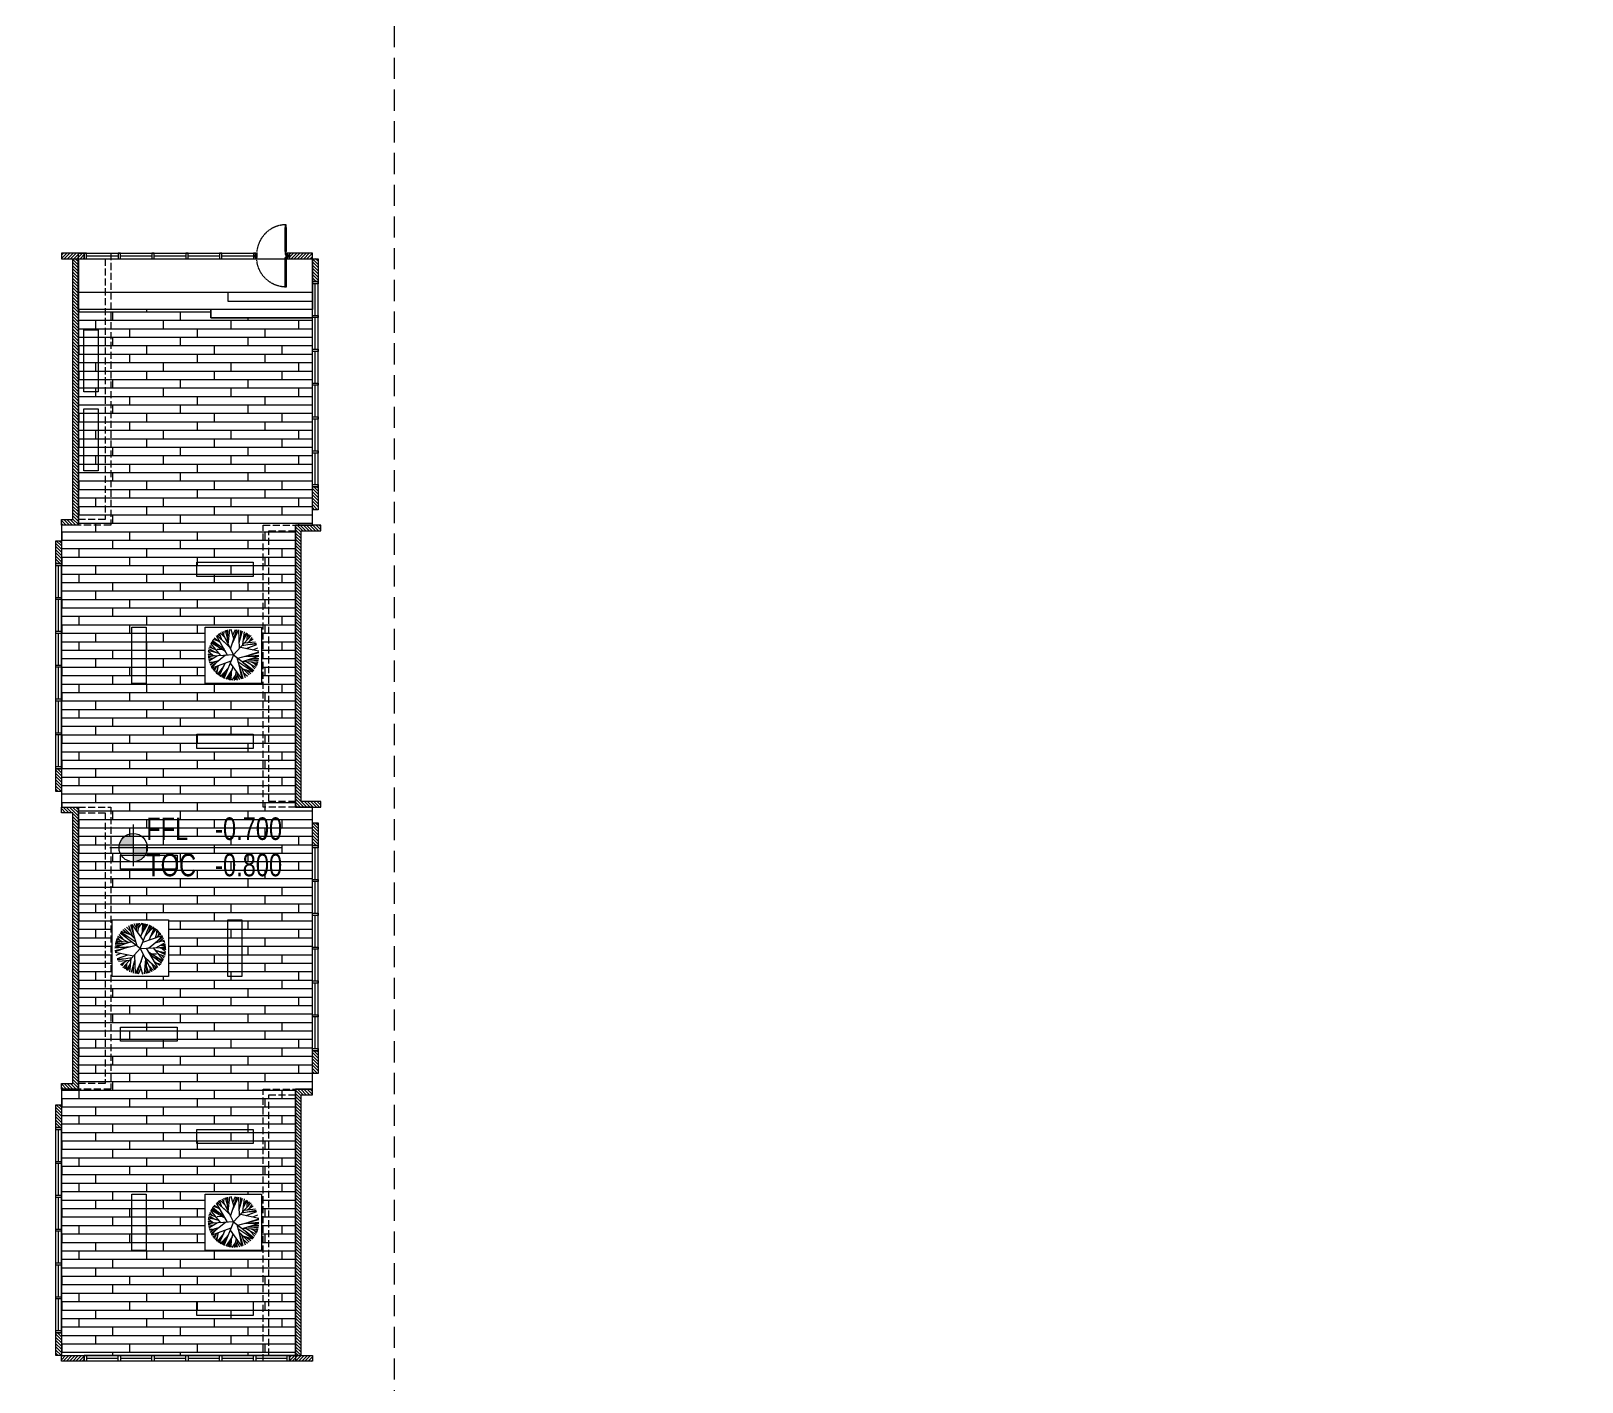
# Model space of a CAD drawing. Header units: millimetres. Extents: x -162958 to 167200, y -450 to 146301.
# Drawn here: x 49972 to 104972, y 25066 to 72975 of the extents above; entities that cross this region are included whole.
import ezdxf
from ezdxf.enums import TextEntityAlignment as Align

# ---------------------------------------------------------------- set-up
doc = ezdxf.new("R2010")
doc.units = ezdxf.units.MM
for name, pattern in [('Xr_MB nha xuong CM2$0$DASH', [0.35, 0.25, -0.1]), ('Xr_MB nha xuong CM2$0$HIDDENX2', [0.75, 0.5, -0.25]), ('Xr_MB nha xuong CM2$0$Xr_MB nha xuong + VP$0$HIDDEN', [9.525, 6.35, -3.175])]:
    doc.linetypes.add(name, pattern=pattern)
doc.layers.get('0').update_dxf_attribs({"lineweight": 5})
for name, color, linetype, lineweight in [('A-Dim', 8, 'Continuous', 5), ('A-Dim-Area', 7, 'Continuous', 5), ('A-Text', 2, 'Continuous', 5), ('CJSC.2-Tuong', 3, 'Continuous', 5), ('CJSC.6-Hatch', 251, 'Continuous', 5), ('FLOOR FINISHED', 253, 'Continuous', 5), ('Xr_MB nha xuong CM2$0$A-Solid-Stair', 151, 'Continuous', 5), ('Xr_MB nha xuong CM2$0$A-Solid-Wall H', 9, 'Continuous', 18), ('Xr_MB nha xuong CM2$0$A-Solid-WallC', 2, 'Continuous', 5), ('Xr_MB nha xuong CM2$0$A-Solid-Window', 4, 'Continuous', 5), ('Xr_MB nha xuong CM2$0$CJSC.11-Khuat', 152, 'Xr_MB nha xuong CM2$0$HIDDENX2', 5), ('Xr_MB nha xuong CM2$0$Xr_MB nha xuong + VP$0$CJSC.8-Cua', 15, 'Continuous', 5)]:
    doc.layers.add(name, color=color, linetype=linetype, lineweight=lineweight)
doc.styles.add('CJSC1', font='arial.ttf', dxfattribs={"width": 0.75})

# ---------------------------------------------------------------- blocks, each defined once
blk = doc.blocks.new('COT CAO DO')
at = {"layer": 'A-Dim'}
h = blk.add_hatch(color=256, dxfattribs=at)
h.paths.add_polyline_path([(0, 586, 0.414214), (-586, 0), (0, 0)])
h.paths.add_polyline_path([(586, 0), (0, 0), (0, -586, 0.414214)])
for p, q in [((0, 961), (0, -774)), ((-961, 0), (6166, 1))]:
    blk.add_line(p, q, dxfattribs=at)
blk.add_circle((0, 0), 586, dxfattribs=at)
at = {"layer": 'A-Text', "color": 6, "style": 'CJSC1', "width": 0.75}
for s, p in [('FFL', (541, 309)), ('TOC', (541, -1188))]:
    blk.add_text(s, height=935, dxfattribs=at).set_placement(p)
for tag, p in [('%%P0.000', (6173, 318)), ('-0.050', (6173, -1188))]:
    blk.add_attdef(tag, text='', height=935, dxfattribs=at).set_placement(p, align=Align.RIGHT)
blk = doc.blocks.new('A$C0c999cd2')
at = {"layer": 'CJSC.6-Hatch'}
h = blk.add_hatch(dxfattribs=at)
h.set_pattern_fill('BOARDW', color=250, scale=150, angle=180, pattern_type=2)
h.set_pattern_definition([(180, (-1016937.57, -1791282.35), (-4e-14, -300), []), (270, (-1016937.57, -1791282.35), (600, -600), [300, -2100]), (270, (-1018137.57, -1791582.35), (600, -600), [300, -2100])])
h.paths.add_polyline_path([(1100, -94000), (9400, -94000), (9400, -84550), (10000, -84550), (10000, -74550), (9400, -74550), (9400, -64550), (10000, -64550), (10000, -57200), (6400, -57200), (6400, -56900), (1700, -56900), (1700, -64550), (1100, -64550), (1100, -74550), (1700, -74550), (1700, -84550), (1100, -84550)])
h.paths.add_polyline_path([(6200, -68163), (8200, -68163), (8200, -70163), (6200, -70163)], flags=16)
h.paths.add_polyline_path([(2900, -78550), (4900, -78550), (4900, -80550), (2900, -80550)], flags=16)
h.paths.add_polyline_path([(6200, -88275), (8200, -88275), (8200, -90275), (6200, -90275)], flags=16)
at = {"layer": 'FLOOR FINISHED', "elevation": 0}
for points in [[(1100, -94000), (9400, -94000), (9400, -84550), (10000, -84550), (10000, -74550), (9400, -74550), (9400, -64550), (10000, -64550), (10000, -57200), (6400, -57200), (6400, -56900), (1700, -56900), (1700, -64550), (1100, -64550), (1100, -74550), (1700, -74550), (1700, -84550), (1100, -84550)], [(6200, -68163), (8200, -68163), (8200, -70163), (6200, -70163)], [(2900, -78550), (4900, -78550), (4900, -80550), (2900, -80550)], [(6200, -88275), (8200, -88275), (8200, -90275), (6200, -90275)]]:
    blk.add_lwpolyline(points, close=True, dxfattribs=at)
blk = doc.blocks.new('Xr_MB nha xuong CM2$0$2026234234234')
at = {"color": 0}
for p, q in [((46122, 17178), (46112, 17240)), ((46192, 17153), (46119, 17247)), ((46181, 17177), (46131, 17256)), ((46208, 17115), (46143, 17265)), ((46173, 17254), (46151, 17270)), ((46252, 17166), (46157, 17273)), ((46199, 17226), (46174, 17283)), ((46217, 17205), (46185, 17289)), ((46215, 17258), (46190, 17291)), ((46314, 17012), (46199, 17298)), ((46296, 17189), (46222, 17303)), ((46257, 17249), (46240, 17308)), ((46307, 17157), (46253, 17311)), ((46284, 17277), (46263, 17313)), ((46274, 17111), (46411, 17301)), ((46286, 17217), (46283, 17315)), ((46334, 17260), (46292, 17316)), ((46344, 17208), (46323, 17317)), ((46362, 17233), (46338, 17316)), ((46351, 17273), (46358, 17314)), ((46353, 17043), (46427, 17295)), ((46356, 17254), (46386, 17308)), ((46379, 17131), (46414, 17300)), ((46379, 17131), (46501, 17252)), ((46404, 17155), (46452, 17284)), ((46427, 17218), (46480, 17267)), ((46072, 17054), (46011, 17048)), ((46060, 17062), (46014, 17066)), ((46122, 17024), (46018, 17087)), ((46059, 17104), (46021, 17099)), ((46135, 17083), (46026, 17113)), ((46092, 17095), (46036, 17137)), ((46217, 17018), (46045, 17156)), ((46051, 17167), (46132, 17143)), ((46108, 17105), (46051, 17167)), ((46283, 17088), (46054, 17171)), ((46090, 17177), (46063, 17185)), ((46118, 17148), (46072, 17197)), ((46102, 17165), (46084, 17212)), ((46117, 17204), (46091, 17221)), ((46132, 17143), (46105, 17235)), ((46314, 17012), (46555, 17198)), ((46367, 17091), (46545, 17210)), ((46410, 17086), (46606, 17099)), ((46427, 17178), (46541, 17215)), ((46427, 17099), (46547, 17208)), ((46433, 17088), (46618, 17030)), ((46462, 17189), (46521, 17235)), ((46462, 17090), (46581, 17158)), ((46483, 17072), (46613, 17071)), ((46510, 17117), (46567, 17181)), ((46514, 17063), (46617, 17027)), ((46525, 17094), (46595, 17130)), ((46532, 17072), (46610, 17084)), ((46549, 17052), (46615, 17055)), ((46553, 17108), (46587, 17146)), ((46571, 17117), (46601, 17114)), ((46576, 17097), (46604, 17105)), ((46314, 17012), (46009, 17031)), ((46088, 17026), (46009, 17003)), ((46042, 17012), (46009, 17016)), ((46067, 17027), (46010, 17040)), ((46062, 17018), (46011, 16974)), ((46079, 16978), (46012, 16966)), ((46138, 16995), (46013, 16959)), ((46104, 16985), (46017, 16940)), ((46103, 16951), (46022, 16922)), ((46063, 16937), (46030, 16899)), ((46161, 17022), (46041, 16876)), ((46152, 16910), (46045, 16869)), ((46217, 16972), (46047, 16870)), ((46087, 16885), (46053, 16855)), ((46201, 16946), (46059, 16844)), ((46110, 16880), (46063, 16838)), ((46242, 17016), (46109, 16786)), ((46227, 16880), (46115, 16781)), ((46267, 16919), (46119, 16777)), ((46176, 16948), (46120, 16949)), ((46314, 17012), (46177, 16739)), ((46251, 16887), (46268, 16711)), ((46278, 16942), (46355, 16710)), ((46314, 17012), (46523, 16783)), ((46364, 17051), (46617, 16984)), ((46384, 16935), (46377, 16714)), ((46397, 16921), (46615, 16966)), ((46414, 16902), (46585, 16873)), ((46426, 16889), (46443, 16736)), ((46435, 17032), (46618, 17016)), ((46444, 16870), (46576, 16857)), ((46465, 16935), (46592, 16889)), ((46485, 16890), (46589, 16882)), ((46487, 17027), (46617, 17027)), ((46494, 17016), (46616, 16975)), ((46546, 16952), (46606, 16928)), ((46124, 16843), (46070, 16828)), ((46154, 16863), (46081, 16814)), ((46159, 16789), (46130, 16769)), ((46176, 16832), (46146, 16757)), ((46213, 16810), (46156, 16751)), ((46196, 16777), (46202, 16728)), ((46243, 16807), (46216, 16723)), ((46227, 16757), (46232, 16718)), ((46241, 16867), (46246, 16715)), ((46319, 16819), (46286, 16708)), ((46304, 16864), (46372, 16713)), ((46307, 16778), (46339, 16708)), ((46382, 16865), (46423, 16727)), ((46401, 16800), (46401, 16720)), ((46432, 16837), (46477, 16755)), ((46436, 16796), (46471, 16751)), ((46475, 16867), (46549, 16819)), ((46478, 16832), (46479, 16756)), ((46479, 16797), (46493, 16766)), ((46496, 16812), (46503, 16773)), ((46510, 16844), (46537, 16805))]:
    blk.add_line(p, q, dxfattribs=at)
blk = doc.blocks.new('Xr_MB nha xuong CM2$0$2026tianjingbuzhi2')
at = {"layer": 'Xr_MB nha xuong CM2$0$A-Solid-Stair'}
blk.add_line((3221553, 2321734), (3213253, 2321734), dxfattribs=at)
for points in [[(3221553, 2321134), (3213253, 2321134), (3213253, 2322934), (3221553, 2322934)], [(3218553, 2321434), (3221553, 2321434), (3221553, 2321734), (3218553, 2321734)], [(3217953, 2320834), (3221553, 2320834), (3221553, 2321134), (3217953, 2321134)], [(3213453, 2318213), (3213453, 2320413), (3213953, 2320413), (3213953, 2318213)], [(3213453, 2315413), (3213453, 2317613), (3213953, 2317613), (3213953, 2315413)], [(3217453, 2312170), (3219453, 2312170), (3219453, 2311670), (3217453, 2311670)], [(3215153, 2307870), (3215153, 2309870), (3215653, 2309870), (3215653, 2307870)], [(3217753, 2309870), (3219753, 2309870), (3219753, 2307870), (3217753, 2307870)], [(3217453, 2306070), (3219453, 2306070), (3219453, 2305570), (3217453, 2305570)], [(3216753, 2301284), (3214753, 2301284), (3214753, 2301784), (3216753, 2301784)], [(3216453, 2297484), (3214453, 2297484), (3214453, 2299484), (3216453, 2299484)], [(3219053, 2299484), (3219053, 2297484), (3218553, 2297484), (3218553, 2299484)], [(3216753, 2295184), (3214753, 2295184), (3214753, 2295684), (3216753, 2295684)], [(3217453, 2292059), (3219453, 2292059), (3219453, 2291559), (3217453, 2291559)], [(3215153, 2287759), (3215153, 2289759), (3215653, 2289759), (3215653, 2287759)], [(3217753, 2289759), (3219753, 2289759), (3219753, 2287759), (3217753, 2287759)], [(3217453, 2285959), (3219453, 2285959), (3219453, 2285459), (3217453, 2285459)]]:
    blk.add_lwpolyline(points, close=True, dxfattribs=at)
at = {"color": 96, "true_color": 0x007f00, "xscale": -2.967032967032967, "yscale": 2.967032967032967, "zscale": 2.967032967032967, "rotation": 180}
for p in [(3081342, 2359362), (3081342, 2339250)]:
    blk.add_blockref('Xr_MB nha xuong CM2$0$2026234234234', p, dxfattribs=at)
at = {"color": 96, "true_color": 0x007f00, "xscale": -2.967032967032967, "yscale": 2.967032967032967, "zscale": 2.967032967032967}
blk.add_blockref('Xr_MB nha xuong CM2$0$2026234234234', (3352865, 2247992), dxfattribs=at)
blk = doc.blocks.new('*U251')
blk.add_line((-70, 100), (-70, 950))
for points in [[(-50, 0), (-50, 1050), (-90, 1050), (-90, 0)], [(-50, 100), (-90, 100), (-90, 950), (-50, 950)], [(-1150, -110), (-1090, -110), (-1090, -40), (-1100, -40), (-1100, 0), (-1150, 0)], [(0, -110), (-60, -110), (-60, -40), (-50, -40), (-50, 0), (0, 0)]]:
    blk.add_lwpolyline(points, close=True)
at = {"linetype": 'Xr_MB nha xuong CM2$0$Xr_MB nha xuong + VP$0$HIDDEN'}
blk.add_arc((-50, 0), 1050, 90, 180, dxfattribs=at)

msp = doc.modelspace()

# ---------------------------------------------------------------- hatches: boundary and pattern name
at = {"layer": 'Xr_MB nha xuong CM2$0$A-Solid-Wall H'}
h = msp.add_hatch(dxfattribs=at)
h.set_pattern_fill('ANSI31', color=256, scale=25, angle=-180)
h.set_pattern_definition([(225, (52359.79, 121000.48), (56.1266, -56.1266), [])])
h.paths.add_polyline_path([(51049.9, 65100.1), (51049.9, 64900.1), (51859.9, 64900.1), (51859.9, 65100.1)])
h = msp.add_hatch(dxfattribs=at)
h.set_pattern_fill('ANSI31', color=256, scale=25, angle=-180)
h.set_pattern_definition([(225, (60849.79, 121000.48), (56.1266, -56.1266), [])])
h.paths.add_polyline_path([(59139.9, 65100.1), (59139.9, 64900.1), (59949.8, 64900.1), (59949.8, 65100.1)])
h = msp.add_hatch(dxfattribs=at)
h.set_pattern_fill('ANSI31', color=256, scale=25, angle=-90)
h.set_pattern_definition([(315, (52799.79, 57350.01), (56.1266, 56.1266), [])])
h.paths.add_polyline_path([(51049.8, 55650), (51449.8, 55650), (51449.8, 64900), (51649.8, 64900), (51649.8, 55450), (51049.8, 55450)])
h = msp.add_hatch(dxfattribs=at)
h.set_pattern_fill('ANSI31', color=256, scale=25, angle=-90)
h.set_pattern_definition([(315, (49956.024, 65800.12), (56.1266, 56.1266), [])])
h.paths.add_polyline_path([(60149.8, 64090.2), (59949.8, 64090.2), (59949.8, 64900.1), (60149.8, 64900.1)])
h = msp.add_hatch(dxfattribs=at)
h.set_pattern_fill('ANSI31', color=256, scale=25, angle=-90)
h.set_pattern_definition([(315, (49956.024, 57310.12), (56.1266, 56.1266), [])])
h.paths.add_polyline_path([(60149.8, 56000.2), (59949.8, 56000.2), (59949.8, 56810.2), (60149.8, 56810.2)])
h = msp.add_hatch(dxfattribs=at)
h.set_pattern_fill('ANSI31', color=256, scale=25, angle=-90)
h.set_pattern_definition([(315, (54587.26, 47700.01), (56.1266, 56.1266), [])])
h.paths.add_polyline_path([(60249.8, 45650), (59549.8, 45650), (59549.8, 55250), (60249.8, 55250), (60249.8, 55450), (59349.8, 55450), (59349.8, 45450), (60249.8, 45450)])
h = msp.add_hatch(dxfattribs=at)
h.set_pattern_fill('ANSI31', color=256, scale=25, angle=-90)
h.set_pattern_definition([(315, (59055.91, 55800.12), (56.1266, 56.1266), [])])
h.paths.add_polyline_path([(51049.9, 54090.2), (50849.9, 54090.2), (50849.9, 54900.1), (51049.9, 54900.1)])
h = msp.add_hatch(dxfattribs=at)
h.set_pattern_fill('ANSI31', color=256, scale=25, angle=-90)
h.set_pattern_definition([(315, (59055.91, 47310.12), (56.1266, 56.1266), [])])
h.paths.add_polyline_path([(51049.9, 46000.2), (50849.9, 46000.2), (50849.9, 46810.2), (51049.9, 46810.2)])
h = msp.add_hatch(dxfattribs=at)
h.set_pattern_fill('ANSI31', color=256, scale=25, angle=-90)
h.set_pattern_definition([(315, (52799.79, 37700), (56.1266, 56.1266), [])])
h.paths.add_polyline_path([(51049.8, 35650), (51449.8, 35650), (51449.8, 45250), (51049.8, 45250), (51049.8, 45450), (51649.8, 45450), (51649.8, 35450), (51049.8, 35450)])
h = msp.add_hatch(dxfattribs=at)
h.set_pattern_fill('ANSI31', color=256, scale=25, angle=-90)
h.set_pattern_definition([(315, (49955.91, 45800.01), (56.1266, 56.1266), [])])
h.paths.add_polyline_path([(60149.9, 44090.1), (59949.9, 44090.1), (59949.9, 44900), (60149.9, 44900)])
h = msp.add_hatch(dxfattribs=at)
h.set_pattern_fill('ANSI31', color=256, scale=25, angle=-90)
h.set_pattern_definition([(315, (49955.91, 37310.01), (56.1266, 56.1266), [])])
h.paths.add_polyline_path([(60149.9, 36000.1), (59949.9, 36000.1), (59949.9, 36810.1), (60149.9, 36810.1)])
h = msp.add_hatch(dxfattribs=at)
h.set_pattern_fill('ANSI31', color=256, scale=25, angle=-90)
h.set_pattern_definition([(315, (54487.26, 27700), (56.1266, 56.1266), [])])
h.paths.add_polyline_path([(59549.8, 26000), (59549.8, 35250), (59949.8, 35250), (59949.8, 35450), (59349.8, 35450), (59349.8, 26000)])
h = msp.add_hatch(dxfattribs=at)
h.set_pattern_fill('ANSI31', color=256, scale=25, angle=-90)
h.set_pattern_definition([(315, (59055.91, 35800.12), (56.1266, 56.1266), [])])
h.paths.add_polyline_path([(51049.9, 34090.2), (50849.9, 34090.2), (50849.9, 34900.1), (51049.9, 34900.1)])
h = msp.add_hatch(dxfattribs=at)
h.set_pattern_fill('ANSI31', color=256, scale=25, angle=-90)
h.set_pattern_definition([(315, (59055.91, 27310.12), (56.1266, 56.1266), [])])
h.paths.add_polyline_path([(51049.9, 26000.2), (50849.9, 26000.2), (50849.9, 26810.2), (51049.9, 26810.2)])
h = msp.add_hatch(dxfattribs=at)
h.set_pattern_fill('ANSI31', color=256, scale=25, angle=-180)
h.set_pattern_definition([(225, (115856.28, 81900.38), (56.1266, -56.1266), [])])
h.paths.add_polyline_path([(51859.8, 26000), (51859.8, 25800), (51049.9, 25800), (51049.9, 26000)])
h = msp.add_hatch(dxfattribs=at)
h.set_pattern_fill('ANSI31', color=256, scale=25, angle=-180)
h.set_pattern_definition([(225, (107366.28, 81900.38), (56.1266, -56.1266), [])])
h.paths.add_polyline_path([(59949.8, 26000), (59949.8, 25800), (59139.8, 25800), (59139.8, 26000)])

# ---------------------------------------------------------------- linework, layer by layer
at = {"layer": 'Xr_MB nha xuong CM2$0$A-Solid-WallC', "linetype": 'ByBlock', "lineweight": 0, "ltscale": 0.1}
for points in [[(51049.9, 65100.1), (51049.9, 64900.1), (51859.9, 64900.1), (51859.9, 65100.1)], [(59139.9, 65100.1), (59139.9, 64900.1), (59949.8, 64900.1), (59949.8, 65100.1)], [(60149.8, 64090.2), (59949.8, 64090.2), (59949.8, 64900.1), (60149.8, 64900.1)], [(60149.8, 56000.2), (59949.8, 56000.2), (59949.8, 56810.2), (60149.8, 56810.2)], [(51049.9, 54090.2), (50849.9, 54090.2), (50849.9, 54900.1), (51049.9, 54900.1)], [(51049.9, 46000.2), (50849.9, 46000.2), (50849.9, 46810.2), (51049.9, 46810.2)], [(60149.9, 44090.1), (59949.9, 44090.1), (59949.9, 44900), (60149.9, 44900)], [(60149.9, 36000.1), (59949.9, 36000.1), (59949.9, 36810.1), (60149.9, 36810.1)], [(51049.9, 34090.2), (50849.9, 34090.2), (50849.9, 34900.1), (51049.9, 34900.1)], [(51049.9, 26000.2), (50849.9, 26000.2), (50849.9, 26810.2), (51049.9, 26810.2)], [(51859.8, 26000), (51859.8, 25800), (51049.9, 25800), (51049.9, 26000)], [(59949.8, 26000), (59949.8, 25800), (59139.8, 25800), (59139.8, 26000)]]:
    msp.add_lwpolyline(points, close=True, dxfattribs=at)
at = {"layer": 'Xr_MB nha xuong CM2$0$A-Solid-WallC', "linetype": 'Xr_MB nha xuong CM2$0$DASH', "lineweight": 0, "ltscale": 1000}
for points in [[(51650, 65100), (52799.8, 65100), (52799.8, 55450), (51650, 55450)], [(51650, 64900), (52599.8, 64900), (52599.8, 55650), (51650, 55650)], [(58200, 55450), (59349.8, 55450), (59349.8, 45450), (58200, 45450)], [(58400, 55250), (59350, 55250), (59350, 45650), (58400, 45650)], [(51649.8, 45250), (52599.8, 45250), (52599.9, 35650), (51649.8, 35650)], [(51650, 45450), (52799.8, 45450), (52799.9, 35450), (51650, 35450)], [(58199.7, 35450), (59350, 35450), (59350, 25800), (58199.8, 25800)], [(58399.7, 35250), (59349.8, 35250), (59349.8, 26000), (58399.8, 26000)]]:
    msp.add_lwpolyline(points, close=True, dxfattribs=at)
at = {"layer": 'Xr_MB nha xuong CM2$0$A-Solid-WallC'}
for points in [[(51049.8, 55650), (51449.8, 55650), (51449.8, 64900), (51649.8, 64900), (51649.8, 55450), (51049.8, 55450)], [(60249.8, 45650), (59549.8, 45650), (59549.8, 55250), (60249.8, 55250), (60249.8, 55450), (59349.8, 55450), (59349.8, 45450), (60249.8, 45450)], [(51049.8, 35650), (51449.8, 35650), (51449.8, 45250), (51049.8, 45250), (51049.8, 45450), (51649.8, 45450), (51649.8, 35450), (51049.8, 35450)], [(59549.8, 26000), (59549.8, 35250), (59949.8, 35250), (59949.8, 35450), (59349.8, 35450), (59349.8, 26000)]]:
    msp.add_lwpolyline(points, close=True, dxfattribs=at)
at = {"layer": 'Xr_MB nha xuong CM2$0$A-Solid-Window'}
for p, q in [((51859.9, 65100.1), (57939.9, 65100.1)), ((51939.9, 65000.1), (53059.9, 65000.1)), ((53139.9, 65000.1), (54259.9, 65000.1)), ((54339.9, 65000.1), (55459.9, 65000.1)), ((55539.9, 65000.1), (56659.9, 65000.1)), ((56739.9, 65000.1), (57859.9, 65000.1)), ((51859.9, 64900.1), (57939.9, 64900.1)), ((59949.8, 56810.2), (59949.8, 64090.2)), ((60049.8, 62890.2), (60049.8, 64010.2)), ((60149.8, 56810.2), (60149.8, 64090.2)), ((60049.8, 61690.2), (60049.8, 62810.2)), ((60049.8, 60490.2), (60049.8, 61610.2)), ((60049.8, 59290.2), (60049.8, 60410.2)), ((60049.8, 58090.2), (60049.8, 59210.2)), ((60049.8, 56890.2), (60049.8, 58010.2)), ((50849.9, 46810.2), (50849.9, 54090.2)), ((50949.9, 52890.2), (50949.9, 54010.2)), ((51049.9, 46810.2), (51049.9, 54090.2)), ((50949.9, 51690.2), (50949.9, 52810.2)), ((50949.9, 50490.2), (50949.9, 51610.2)), ((50949.9, 49290.2), (50949.9, 50410.2)), ((50949.9, 48090.2), (50949.9, 49210.2)), ((50949.9, 46890.2), (50949.9, 48010.2)), ((59949.9, 36810.1), (59949.9, 44090.1)), ((60049.9, 42890.1), (60049.9, 44010.1)), ((60149.9, 36810.1), (60149.9, 44090.1)), ((60049.9, 41690.1), (60049.9, 42810.1)), ((60049.9, 40490.1), (60049.9, 41610.1)), ((60049.9, 39290.1), (60049.9, 40410.1)), ((60049.9, 38090.1), (60049.9, 39210.1)), ((60049.9, 36890.1), (60049.9, 38010.1)), ((50849.9, 26810.2), (50849.9, 34090.2)), ((50949.9, 32890.2), (50949.9, 34010.2)), ((51049.9, 26810.2), (51049.9, 34090.2)), ((50949.9, 31690.2), (50949.9, 32810.2)), ((50949.9, 30490.2), (50949.9, 31610.2)), ((50949.9, 29290.2), (50949.9, 30410.2)), ((50949.9, 28090.2), (50949.9, 29210.2)), ((50949.9, 26890.2), (50949.9, 28010.2)), ((59139.8, 26000), (51859.8, 26000)), ((53059.8, 25900), (51939.8, 25900)), ((54259.8, 25900), (53139.8, 25900)), ((55459.8, 25900), (54339.8, 25900)), ((56659.8, 25900), (55539.8, 25900)), ((57859.8, 25900), (56739.8, 25900)), ((59059.8, 25900), (57939.8, 25900)), ((59139.8, 25800), (51859.8, 25800))]:
    msp.add_line(p, q, dxfattribs=at)
for points in [[(51859.9, 65100.1), (51859.9, 64900.1), (51939.9, 64900.1), (51939.9, 65100.1)], [(53059.9, 65100.1), (53059.9, 64900.1), (53139.9, 64900.1), (53139.9, 65100.1)], [(54259.9, 65100.1), (54259.9, 64900.1), (54339.9, 64900.1), (54339.9, 65100.1)], [(55459.9, 65100.1), (55459.9, 64900.1), (55539.9, 64900.1), (55539.9, 65100.1)], [(56659.9, 65100.1), (56659.9, 64900.1), (56739.9, 64900.1), (56739.9, 65100.1)], [(57859.9, 65100.1), (57859.9, 64900.1), (57939.9, 64900.1), (57939.9, 65100.1)], [(59059.9, 65100.1), (59059.9, 64900.1), (59139.9, 64900.1), (59139.9, 65100.1)], [(60149.8, 64010.2), (59949.8, 64010.2), (59949.8, 64090.2), (60149.8, 64090.2)], [(60149.8, 62810.2), (59949.8, 62810.2), (59949.8, 62890.2), (60149.8, 62890.2)], [(60149.8, 61610.2), (59949.8, 61610.2), (59949.8, 61690.2), (60149.8, 61690.2)], [(60149.8, 60410.2), (59949.8, 60410.2), (59949.8, 60490.2), (60149.8, 60490.2)], [(60149.8, 59210.2), (59949.8, 59210.2), (59949.8, 59290.2), (60149.8, 59290.2)], [(60149.8, 58010.2), (59949.8, 58010.2), (59949.8, 58090.2), (60149.8, 58090.2)], [(60149.8, 56810.2), (59949.8, 56810.2), (59949.8, 56890.2), (60149.8, 56890.2)], [(51049.9, 54010.2), (50849.9, 54010.2), (50849.9, 54090.2), (51049.9, 54090.2)], [(51049.9, 52810.2), (50849.9, 52810.2), (50849.9, 52890.2), (51049.9, 52890.2)], [(51049.9, 51610.2), (50849.9, 51610.2), (50849.9, 51690.2), (51049.9, 51690.2)], [(51049.9, 50410.2), (50849.9, 50410.2), (50849.9, 50490.2), (51049.9, 50490.2)], [(51049.9, 49210.2), (50849.9, 49210.2), (50849.9, 49290.2), (51049.9, 49290.2)], [(51049.9, 48010.2), (50849.9, 48010.2), (50849.9, 48090.2), (51049.9, 48090.2)], [(51049.9, 46810.2), (50849.9, 46810.2), (50849.9, 46890.2), (51049.9, 46890.2)], [(60149.9, 44010.1), (59949.9, 44010.1), (59949.9, 44090.1), (60149.9, 44090.1)], [(60149.9, 42810.1), (59949.9, 42810.1), (59949.9, 42890.1), (60149.9, 42890.1)], [(60149.9, 41610.1), (59949.9, 41610.1), (59949.9, 41690.1), (60149.9, 41690.1)], [(60149.9, 40410.1), (59949.9, 40410.1), (59949.9, 40490.1), (60149.9, 40490.1)], [(60149.9, 39210.1), (59949.9, 39210.1), (59949.9, 39290.1), (60149.9, 39290.1)], [(60149.9, 38010.1), (59949.9, 38010.1), (59949.9, 38090.1), (60149.9, 38090.1)], [(60149.9, 36810.1), (59949.9, 36810.1), (59949.9, 36890.1), (60149.9, 36890.1)], [(51049.9, 34010.2), (50849.9, 34010.2), (50849.9, 34090.2), (51049.9, 34090.2)], [(51049.9, 32810.2), (50849.9, 32810.2), (50849.9, 32890.2), (51049.9, 32890.2)], [(51049.9, 31610.2), (50849.9, 31610.2), (50849.9, 31690.2), (51049.9, 31690.2)], [(51049.9, 30410.2), (50849.9, 30410.2), (50849.9, 30490.2), (51049.9, 30490.2)], [(51049.9, 29210.2), (50849.9, 29210.2), (50849.9, 29290.2), (51049.9, 29290.2)], [(51049.9, 28010.2), (50849.9, 28010.2), (50849.9, 28090.2), (51049.9, 28090.2)], [(51049.9, 26810.2), (50849.9, 26810.2), (50849.9, 26890.2), (51049.9, 26890.2)], [(51939.8, 26000), (51939.8, 25800), (51859.8, 25800), (51859.8, 26000)], [(53139.8, 26000), (53139.8, 25800), (53059.8, 25800), (53059.8, 26000)], [(54339.8, 26000), (54339.8, 25800), (54259.8, 25800), (54259.8, 26000)], [(55539.8, 26000), (55539.8, 25800), (55459.8, 25800), (55459.8, 26000)], [(56739.8, 26000), (56739.8, 25800), (56659.8, 25800), (56659.8, 26000)], [(57939.8, 26000), (57939.8, 25800), (57859.8, 25800), (57859.8, 26000)], [(59139.8, 26000), (59139.8, 25800), (59059.8, 25800), (59059.8, 26000)]]:
    msp.add_lwpolyline(points, close=True, dxfattribs=at)
at = {"layer": 'Xr_MB nha xuong CM2$0$CJSC.11-Khuat', "ltscale": 1500}
msp.add_lwpolyline([(117849.8, 127300), (117849.8, 23000), (114949.8, 23000), (114949.8, 26000), (115149.8, 26000), (115149.8, 65100), (106049.8, 65100), (106049.8, 73799.9), (115149.8, 73799.9), (115149.8, 124900), (62849.8, 124900), (62849.8, 23000), (48149.8, 23000), (48149.8, 124900), (30249.8, 124900), (30249.8, 127300)], dxfattribs=at)

# ---------------------------------------------------------------- block references
at = {"layer": 'A-Dim-Area', "xscale": 0.855614973262032, "yscale": 0.855614973262032, "zscale": 0.855614973262032}
msp.add_blockref('COT CAO DO', (53594.4, 44016), dxfattribs=at).add_auto_attribs({'-0.050': '-0.800', '%%P0.000': '-0.700'})
at = {"layer": 'CJSC.2-Tuong', "ltscale": 1000}
msp.add_blockref('A$C0c999cd2', (49949.8, 120000, 0), dxfattribs=at)
at = {"layer": 'Xr_MB nha xuong CM2$0$A-Solid-Stair'}
msp.add_blockref('Xr_MB nha xuong CM2$0$2026tianjingbuzhi2', (-3161603.5, -2258033.7), dxfattribs=at)
at = {"layer": 'Xr_MB nha xuong CM2$0$Xr_MB nha xuong + VP$0$CJSC.8-Cua'}
msp.add_blockref('*U251', (59074.9, 65055.1), dxfattribs=at)
at = {"layer": 'Xr_MB nha xuong CM2$0$Xr_MB nha xuong + VP$0$CJSC.8-Cua', "xscale": -1, "rotation": 180}
msp.add_blockref('*U251', (59074.9, 64945.1), dxfattribs=at)

doc.saveas('drawing.dxf')
